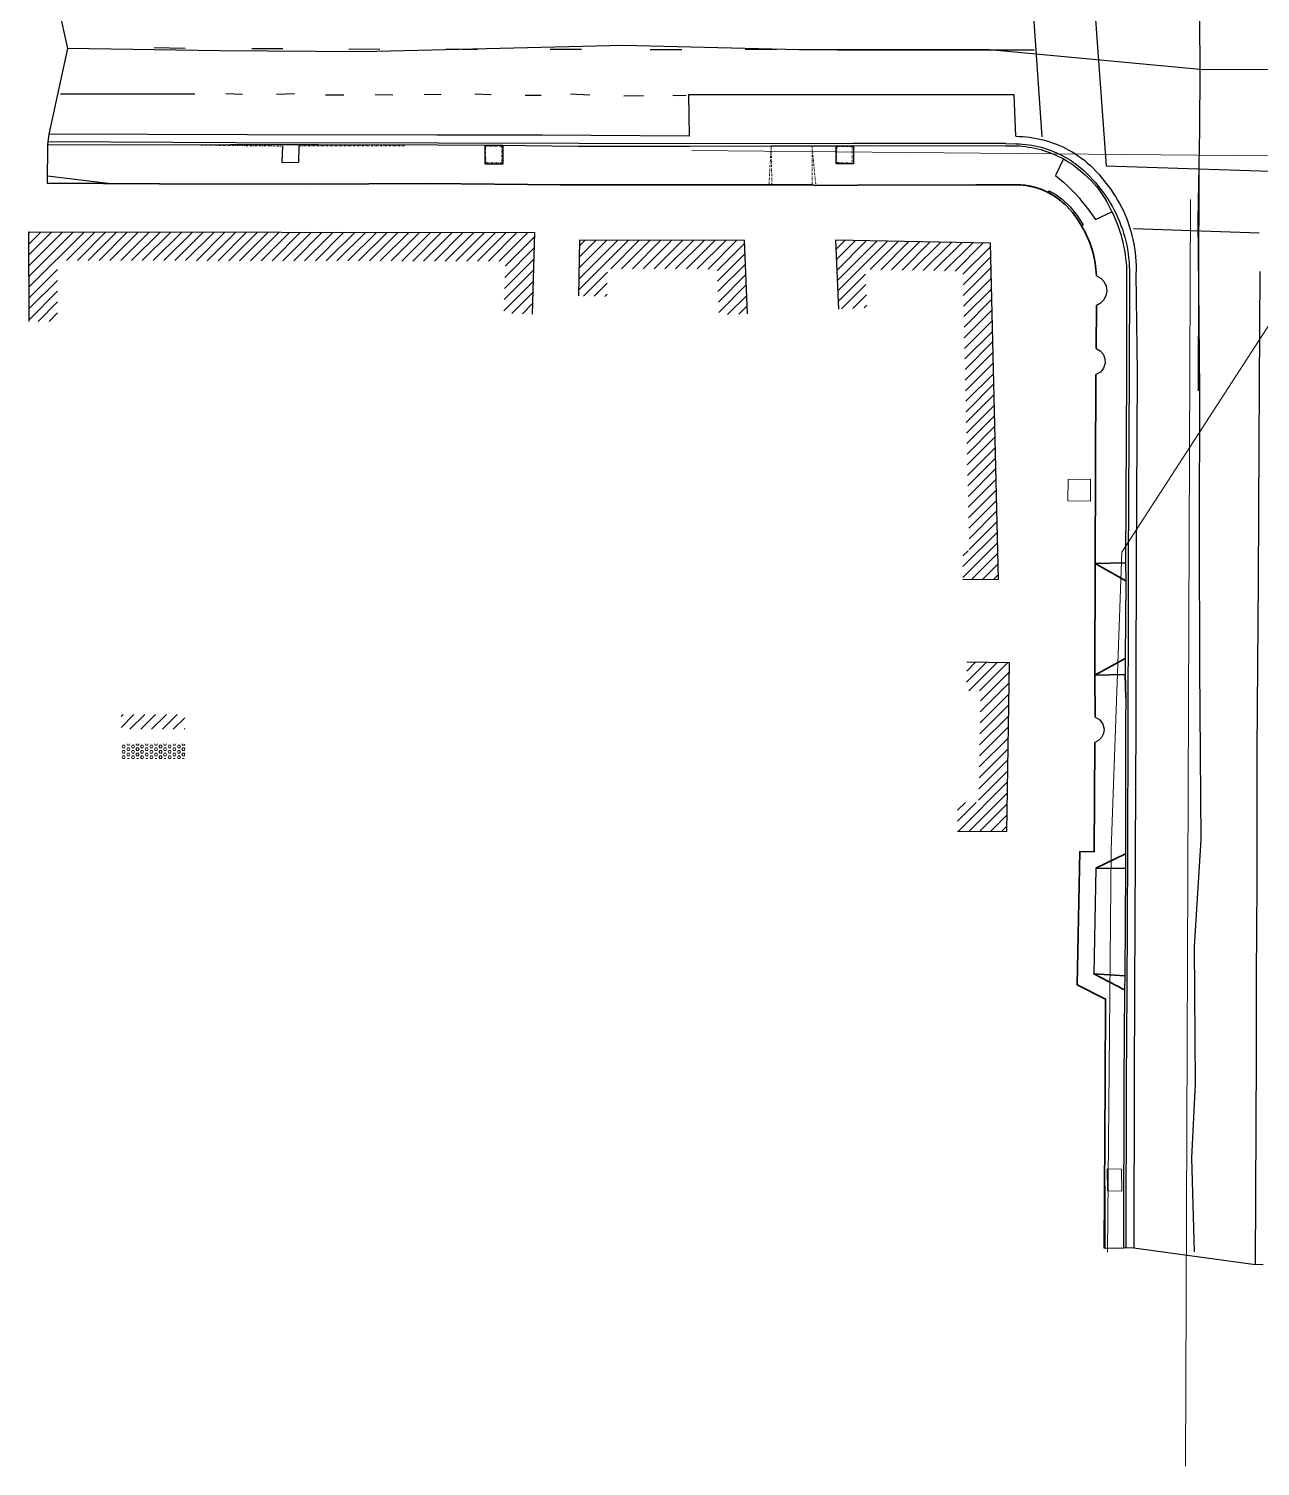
# Model space of a CAD drawing. Header units: feet. Extents: x 6439700 to 6442002, y 1883557 to 1884423.
# Drawn here: x 6439789.4 to 6440090.8, y 1883557 to 1883908.9 of the extents above; entities that cross this region are included whole.
import ezdxf
from ezdxf.lldxf.tags import DXFTag

# ---------------------------------------------------------------- set-up
doc = ezdxf.new("R2010")
doc.units = ezdxf.units.FT
doc.header["$MEASUREMENT"] = 0
doc.linetypes.add('DASHDOT', pattern=[1, 0.5, -0.25, 0, -0.25])
doc.layers.get('0').update_dxf_attribs({"color": 253})
for name, color, linetype, lineweight in [('C-PROF-ANNO-', 253, 'Continuous', 25), ('V-DETL-PATT-BLDG-', 253, 'Continuous', 13), ('V-DETL-PATT-MISC-', 253, 'Continuous', 13), ('VF-BLDG-LINE-', 253, 'Continuous', 25), ('VF-COMM-OVHD-LINE-', 253, 'OVERHEADCOMM', 15), ('VF-COMM-VALT-LINE-', 253, 'Continuous', 13), ('VF-ELEC-OVHD-LINE-', 253, 'OVERHEADELECTRIC', 15), ('VF-ELEC-VALT-LINE-', 253, 'Continuous', 13), ('VF-ROAD-CRWN-LINE-', 253, 'Continuous', 25), ('VF-ROAD-DRIV-LINE-', 253, 'Continuous', 35), ('VF-ROAD-STRP-WHIT-LINE-', 253, 'Continuous', 25), ('VF-SSWR-GEOP-LINE-QLB-', 253, 'SEWER', 15), ('VF-TOPO-BRKL-LINE-', 253, 'DASHDOT', 13), ('VF-TOPO-CONC-EDGE-LINE-', 253, 'Continuous', 25), ('VF-TOPO-CONC-GTFL-LINE-', 253, 'Continuous', 25), ('VF-TOPO-CONC-LIPG-LINE-', 253, 'Continuous', 25), ('VF-TOPO-CONC-TBCB-LINE-', 253, 'Continuous', 25), ('VF-TOPO-CONC-TBWK-LINE-', 253, 'Continuous', 35), ('VF-TOPO-RTWL-LINE-', 253, 'Continuous', 25)]:
    doc.layers.add(name, color=color, linetype=linetype, lineweight=lineweight)
doc.layers.add('VF-TINN-DSRF-BNDY-', color=253, linetype='Continuous', lineweight=25, plot=False)
doc.styles.get("Standard").update_dxf_attribs({"font": 'arial.ttf'})
tags = doc.linetypes.add('OVERHEADCOMM', pattern='A,1,-0.03,["OC",Standard,S=0.08,R=0,X=0,Y=-0.04],-0.16,1', length=2.19).pattern_tags.tags
tags[6] = DXFTag(74, 10)
tags = doc.linetypes.add('OVERHEADELECTRIC', pattern='A,1,-0.03,["OE",Standard,S=0.08,R=0,X=0,Y=-0.04],-0.16,1', length=2.19).pattern_tags.tags
tags[6] = DXFTag(74, 10)
tags = doc.linetypes.add('SEWER', pattern='A,1,-0.03,["SS",Standard,S=0.08,R=0,X=0,Y=-0.04],-0.16,1', length=2.19).pattern_tags.tags
tags[6] = DXFTag(74, 10)
pattern_1 = [(45, (0, 0), (-1.3258252147, 1.3258252147), [])]

# ---------------------------------------------------------------- blocks, each defined once
blk = doc.blocks.new('205-Corteen-2')
at = {"layer": 'VF-ELEC-VALT-LINE-'}
for points in [[(6440095.18, 1884206.84, 659.53), (6440095.04, 1884203.04, 659.5), (6440091.18, 1884203.08, 659.69), (6440091.31, 1884206.97, 659.73), (6440095.18, 1884206.84, 659.53)], [(6440043.75, 1883798.59, 659.76), (6440049.27, 1883798.65, 657.34), (6440049.28, 1883793.28, 657.48), (6440043.74, 1883793.36, 658.08), (6440043.75, 1883798.59, 659.76)]]:
    blk.add_polyline3d(points, close=True, dxfattribs=at)

msp = doc.modelspace()

# ---------------------------------------------------------------- hatches: boundary and pattern name
at = {"layer": 'V-DETL-PATT-BLDG-'}
h = msp.add_hatch(dxfattribs=at)
h.set_pattern_fill('ANSI31', color=256, scale=15)
h.set_pattern_definition(pattern_1)
h.paths.add_polyline_path([(6439913.17, 1883859.01), (6439789.38, 1883859.21), (6439789.44, 1883837.29), (6439796.44, 1883837.29), (6439796.4, 1883852.2), (6439905.98, 1883852.02), (6439905.63, 1883839.27), (6439912.63, 1883839.07)])
h = msp.add_hatch(dxfattribs=at)
h.set_pattern_fill('ANSI31', color=256, scale=15)
h.set_pattern_definition(pattern_1)
h.paths.add_polyline_path([(6439964.6, 1883857.08), (6439924.14, 1883857.18), (6439923.94, 1883843.5), (6439930.94, 1883843.39), (6439931.04, 1883850.16), (6439957.86, 1883850.1), (6439958.29, 1883838.87), (6439965.28, 1883839.14)])
h = msp.add_hatch(dxfattribs=at)
h.set_pattern_fill('ANSI31', color=256, scale=15)
h.set_pattern_definition(pattern_1)
h.paths.add_polyline_path([(6440024.81, 1883856.46), (6439986.81, 1883857.14), (6439987.56, 1883840.3), (6439994.55, 1883840.61), (6439994.13, 1883850.01), (6440017.97, 1883849.58), (6440019.59, 1883781.15), (6440018.05, 1883781.16), (6440018, 1883774.16), (6440026.76, 1883774.09)])
h = msp.add_hatch(dxfattribs=at)
h.set_pattern_fill('ANSI31', color=256, scale=15)
h.set_pattern_definition(pattern_1)
h.paths.add_polyline_path([(6440029.47, 1883753.68), (6440019.02, 1883753.86), (6440018.91, 1883746.86), (6440022.35, 1883746.8), (6440021.87, 1883719.48), (6440016.76, 1883719.53), (6440016.69, 1883712.53), (6440028.75, 1883712.41)])
h = msp.add_hatch(dxfattribs=at)
h.set_pattern_fill('ANSI31', color=256, scale=15)
h.set_pattern_definition([(45, (-38.565, -412.7917), (-1.3258252147, 1.3258252147), [])])
h.paths.add_polyline_path([(6439811.97, 1883741.04), (6439827.58, 1883741.04), (6439827.58, 1883737.44), (6439811.97, 1883737.44)])
at = {"layer": 'V-DETL-PATT-MISC-'}
h = msp.add_hatch(dxfattribs=at)
h.set_pattern_fill('HEX', color=256, scale=3)
h.set_pattern_definition([(0, (-38.565, -412.7917), (0, 0.64951905284), [0.375, -0.75]), (120, (-38.565, -412.7917), (-0.5625, -0.32475952642), [0.375, -0.75]), (60, (-38.19, -412.7917), (-0.5625, 0.32475952642), [0.375, -0.75])])
h.paths.add_polyline_path([(6439811.97, 1883733.84), (6439811.97, 1883730.24), (6439827.58, 1883730.24), (6439827.58, 1883733.84)])

# ---------------------------------------------------------------- linework, layer by layer
at = {"linetype": 'Continuous'}
for p, q in [((6439808.83, 1883871.03, 659.2), (6439793.93, 1883872.82, 659.2)), ((6440052.82, 1883610.4, 656.1), (6440052.78, 1883641.02, 656.1))]:
    msp.add_line(p, q, dxfattribs=at)
at = {"layer": 'VF-BLDG-LINE-'}
for points in [[(6439789.44, 1883837.26, 688.52), (6439789.38, 1883859.21, 685.87), (6439913.17, 1883859.01, 686.22), (6439912.63, 1883839.07, 687.86)], [(6439965.28, 1883839.14, 680.99), (6439964.6, 1883857.08, 678.43), (6439924.14, 1883857.18, 674.68), (6439923.94, 1883843.5, 680.21)], [(6440018, 1883774.16, 683.35), (6440026.76, 1883774.09, 680.92), (6440024.81, 1883856.46, 678.56), (6439986.81, 1883857.14, 680.77), (6439987.56, 1883840.3, 680.35)], [(6440016.69, 1883712.53, 680.84), (6440028.75, 1883712.41, 683.19), (6440029.47, 1883753.68, 684.87), (6440019.02, 1883753.86, 684.5)]]:
    msp.add_polyline3d(points, dxfattribs=at)
at = {"layer": 'VF-COMM-OVHD-LINE-', "ltscale": 0.6}
msp.add_lwpolyline([(6440119.4, 1883877.59), (6439951.71, 1883879.1)], dxfattribs=at)
at = {"layer": 'VF-COMM-VALT-LINE-'}
msp.add_polyline3d([(6440053.39, 1883624.43, 656.31), (6440053.33, 1883629.79, 656.28), (6440056.88, 1883629.78, 656.18), (6440056.94, 1883624.39, 656.25), (6440053.39, 1883624.43, 656.31)], close=True, dxfattribs=at)
at = {"layer": 'VF-ELEC-OVHD-LINE-', "ltscale": 0.6}
msp.add_lwpolyline([(6440119.47, 1883877.36), (6440056.9, 1883780.8), (6440054.32, 1883708.03), (6440053.4, 1883609.39)], dxfattribs=at)
at = {"layer": 'VF-ROAD-CRWN-LINE-'}
for points in [[(6440074.68, 1883609.49, 655.85), (6440074.04, 1883632.56, 655.87), (6440074.98, 1883650.62, 655.93), (6440074.74, 1883684.28, 656.11), (6440076.35, 1883710.46, 656.26), (6440076.03, 1883752.52, 656.73), (6440075.94, 1883785.21, 657.14), (6440076.04, 1883820.4, 657.55), (6440075.6, 1883862.15, 657.93), (6440076.04, 1883884.16, 658.27), (6440076.08, 1883898.94, 658.48), (6440075.96, 1883922.83, 658.7), (6440076.52, 1883947.84, 658.63), (6440076.11, 1883972.45, 658.08), (6440076.12, 1884000.94, 658.03), (6440075.01, 1884028.34, 657.82), (6440075.13, 1884049.3, 658.22), (6440075.44, 1884073.17, 658.62), (6440075.33, 1884105.77, 659.08), (6440074.36, 1884138.91, 659.49), (6440076.17, 1884180.53, 659.92), (6440076.37, 1884213.99, 660.29), (6440076.02, 1884255.12, 660.74), (6440075.52, 1884297.53, 661.29)], [(6440076.08, 1883898.94, 658.48), (6440024.56, 1883903.77, 658.49), (6439977.84, 1883903.74, 658.53), (6439934.95, 1883904.79, 658.67), (6439871.26, 1883903.3, 658.78), (6439836.12, 1883903.53, 658.86), (6439798.88, 1883904.07, 658.95)], [(6440076.08, 1883898.94, 658.48), (6440172.65, 1883899.03, 658.09), (6440227.84, 1883898.83, 657.31), (6440275.14, 1883898.91, 656.19), (6440324.86, 1883898.87, 654.76), (6440364.88, 1883898.86, 653.66)]]:
    msp.add_polyline3d(points, dxfattribs=at)
at = {"layer": 'VF-ROAD-DRIV-LINE-'}
for points in [[(6440057.83, 1883778.21, 657.01), (6440050.37, 1883777.99, 657.19), (6440057.88, 1883773.78, 656.45)], [(6440057.78, 1883754.74, 656.15), (6440050.34, 1883750.71, 656.84), (6440057.78, 1883750.82, 656.68), (6440057.89, 1883745.1, 656.65)], [(6440057.8, 1883706.98, 656.24), (6440050.57, 1883703.4, 656.42), (6440057.83, 1883703.37, 655.75)], [(6440057.64, 1883677.07, 655.63), (6440050.07, 1883677.53, 656.36), (6440057.57, 1883673.65, 655.98)]]:
    msp.add_polyline3d(points, dxfattribs=at)
at = {"layer": 'VF-ROAD-STRP-WHIT-LINE-'}
for p, q in [((6440032.03, 1883959.24), (6440037.31, 1883882.49)), ((6439827.63, 1883904.06), (6439820.11, 1883904.23)), ((6439851.57, 1883904.01), (6439843.94, 1883903.98)), ((6439875.31, 1883903.8), (6439867.76, 1883903.92)), ((6439899.2, 1883903.78), (6439891.57, 1883903.91)), ((6439924.64, 1883903.84), (6439916.96, 1883903.83)), ((6439949.19, 1883903.74), (6439941.51, 1883903.79)), ((6439972.4, 1883903.73), (6439964.73, 1883903.81)), ((6440035.45, 1883903.66), (6439987.32, 1883903.7)), ((6439797.13, 1883892.96), (6439830.03, 1883892.99)), ((6439837.58, 1883893.08), (6439841.66, 1883892.92)), ((6439849.98, 1883892.94), (6439854.42, 1883893.03)), ((6439861.99, 1883892.73), (6439866.5, 1883892.72)), ((6439874.14, 1883892.81), (6439878.47, 1883892.77)), ((6439886.17, 1883892.91), (6439890.33, 1883892.8)), ((6439898.53, 1883892.95), (6439902.58, 1883892.84)), ((6439910.87, 1883892.68), (6439914.77, 1883892.68)), ((6439921.99, 1883893.01), (6439926.73, 1883892.71)), ((6439935.05, 1883892.47), (6439939.88, 1883892.59)), ((6439947.03, 1883892.61), (6439950.27, 1883892.67)), ((6440075.76, 1883873.94), (6440075.6, 1883820.26)), ((6440059.76, 1883860.05), (6440090.54, 1883858.96))]:
    msp.add_line(p, q, dxfattribs=at)
msp.add_lwpolyline([(6440046.95, 1883959.29), (6440053.09, 1883875.38), (6440093.2, 1883874.04), (6440100.69, 1883913.75)], dxfattribs=at)
at = {"layer": 'VF-SSWR-GEOP-LINE-QLB-', "ltscale": 0.6, "elevation": 657.69}
msp.add_lwpolyline([(6440073.7, 1883867.1), (6440072.52, 1883557.02)], dxfattribs=at)
at = {"layer": 'VF-TINN-DSRF-BNDY-'}
msp.add_polyline3d([(6439796.66, 1883914.04, 658.82), (6439798.88, 1883904.07, 658.95), (6439794.26, 1883883.11, 658.41), (6439794.08, 1883881.24, 658.35), (6439793.96, 1883880.51, 659.01), (6439793.92, 1883871.14, 659.24), (6439821.34, 1883870.94, 659.17), (6439858.06, 1883870.9, 659.12), (6439887.13, 1883871.01, 659.01), (6439919.5, 1883870.69, 658.97), (6439951.58, 1883870.69, 658.87), (6439970.56, 1883870.75, 658.85), (6439971.27, 1883870.68, 658.99), (6439981.16, 1883870.67, 658.99), (6439982.02, 1883870.58, 658.75), (6439992.26, 1883870.65, 658.72), (6440021.15, 1883870.74, 658.69), (6440031.2, 1883870.74, 658.53), (6440031.69, 1883870.71, 658.53), (6440032.19, 1883870.67, 658.52), (6440032.68, 1883870.64, 658.51), (6440033.18, 1883870.6, 658.5), (6440033.18, 1883870.6, 658.5), (6440033.67, 1883870.51, 658.49), (6440034.16, 1883870.42, 658.48), (6440034.66, 1883870.33, 658.47), (6440035.15, 1883870.24, 658.46), (6440035.15, 1883870.24, 658.46), (6440035.63, 1883870.09, 658.45), (6440036.11, 1883869.94, 658.44), (6440036.59, 1883869.79, 658.43), (6440037.06, 1883869.65, 658.42), (6440037.06, 1883869.65, 658.42), (6440037.06, 1883869.65, 658.42), (6440037.52, 1883869.45, 658.41), (6440037.98, 1883869.25, 658.41), (6440038.43, 1883869.05, 658.4), (6440038.88, 1883868.85, 658.39), (6440038.88, 1883868.85, 658.39), (6440039.28, 1883868.61, 658.38), (6440039.68, 1883868.38, 658.37), (6440040.48, 1883867.91, 658.35), (6440040.48, 1883867.91, 658.35), (6440041.23, 1883867.36, 658.33), (6440041.98, 1883866.82, 658.31), (6440041.98, 1883866.82, 658.31), (6440042.35, 1883866.48, 658.31), (6440042.73, 1883866.14, 658.3), (6440043.1, 1883865.81, 658.3), (6440043.47, 1883865.48, 658.29), (6440043.47, 1883865.47, 658.29), (6440044.14, 1883864.72, 658.28), (6440044.81, 1883863.97, 658.27), (6440044.81, 1883863.96, 658.27), (6440045.41, 1883863.15, 658.26), (6440046.01, 1883862.35, 658.25), (6440046.01, 1883862.34, 658.25), (6440046.56, 1883861.49, 658.24), (6440047.09, 1883860.65, 658.23), (6440047.1, 1883860.64, 658.23), (6440047.46, 1883859.93, 658.21), (6440047.82, 1883859.22, 658.2), (6440048.19, 1883858.51, 658.19), (6440048.55, 1883857.8, 658.18), (6440048.55, 1883857.79, 658.18), (6440048.83, 1883857.04, 658.16), (6440049.1, 1883856.28, 658.15), (6440049.38, 1883855.52, 658.14), (6440049.65, 1883854.78, 658.12), (6440049.65, 1883854.76, 658.12), (6440049.83, 1883853.98, 658.11), (6440050.02, 1883853.19, 658.1), (6440050.2, 1883852.41, 658.09), (6440050.38, 1883851.64, 658.07), (6440050.38, 1883851.62, 658.07), (6440050.46, 1883850.83, 658.06), (6440050.55, 1883850.03, 658.05), (6440050.63, 1883849.24, 658.03), (6440050.71, 1883848.46, 658.02), (6440051.75, 1883847.87, 657.99), (6440052.56, 1883846.99, 657.96), (6440053.07, 1883845.91, 657.93), (6440053.22, 1883844.72, 657.89), (6440053.02, 1883843.58, 657.92), (6440052.5, 1883842.55, 657.95), (6440051.7, 1883841.72, 657.97), (6440050.69, 1883841.15, 658), (6440050.66, 1883830.67, 657.83), (6440051.64, 1883830.11, 657.79), (6440052.38, 1883829.25, 657.76), (6440052.8, 1883828.2, 657.73), (6440052.85, 1883827.07, 657.7), (6440052.47, 1883825.86, 657.71), (6440051.67, 1883824.88, 657.73), (6440050.57, 1883824.26, 657.74), (6440050.37, 1883777.99, 657.19), (6440050.34, 1883750.71, 656.84), (6440050.35, 1883745.02, 656.76), (6440050.41, 1883740.4, 656.69), (6440051.52, 1883739.73, 656.68), (6440052.28, 1883738.69, 656.67), (6440052.58, 1883737.42, 656.66), (6440052.44, 1883736.37, 656.62), (6440051.98, 1883735.42, 656.57), (6440051.23, 1883734.67, 656.53), (6440050.28, 1883734.19, 656.49), (6440050.14, 1883707.42, 656.49), (6440046.63, 1883707.5, 656.5), (6440045.99, 1883674.91, 656.49), (6440052.96, 1883671.4, 656.17), (6440052.82, 1883651.1, 656.1), (6440052.63, 1883610.4, 656.1), (6440057.3, 1883610.46, 656), (6440057.92, 1883610.54, 655.28), (6440059.88, 1883610.48, 655.37), (6440089.62, 1883606.43, 655.39), (6440091.53, 1883606.46, 655.3)], dxfattribs=at)
at = {"layer": 'VF-TOPO-BRKL-LINE-'}
for p, q in [((6439831.49, 1883880.42, 658.88), (6439851.48, 1883880.19, 659.39)), ((6439855.55, 1883880.29, 659.28), (6439881.37, 1883880.24, 658.8)), ((6439970.56, 1883870.75, 658.85), (6439971.09, 1883880.18, 658.55)), ((6439971.27, 1883870.68, 658.99), (6439971.09, 1883880.18, 658.55)), ((6439981.11, 1883880.19, 658.54), (6439981.16, 1883870.67, 658.99)), ((6439981.11, 1883880.19, 658.54), (6439982.02, 1883870.58, 658.75))]:
    msp.add_line(p, q, dxfattribs=at)
for points in [[(6439905.15, 1883880.2, 658.52), (6439905.21, 1883876.11, 658.56), (6439901.23, 1883876.06, 658.49), (6439901.18, 1883880.15, 658.46), (6439905.15, 1883880.2, 658.52)], [(6439990.96, 1883880.13, 658.52), (6439990.93, 1883876.03, 658.36), (6439987.04, 1883876.2, 658.4), (6439987.17, 1883880.06, 658.4), (6439990.96, 1883880.13, 658.52)]]:
    msp.add_polyline3d(points, close=True, dxfattribs=at)
at = {"layer": 'VF-TOPO-CONC-EDGE-LINE-'}
for p, q in [((6439990.86, 1883892.78, 658.19), (6439950.83, 1883892.72, 658.21)), ((6439950.83, 1883892.72, 658.21), (6439951, 1883882.66, 658.02)), ((6440030.6, 1883892.76, 658.04), (6439990.86, 1883892.78, 658.19)), ((6440030.98, 1883882.59, 657.72), (6440030.6, 1883892.76, 658.01)), ((6439851.48, 1883880.19, 659.39), (6439851.3, 1883876.15, 659.32)), ((6439855.5, 1883876.22, 659.18), (6439855.55, 1883880.29, 659.28)), ((6439900.99, 1883880.33, 658.72), (6439900.99, 1883875.84, 658.72)), ((6439905.49, 1883875.84, 659.07), (6439905.49, 1883880.3, 659)), ((6439987, 1883875.88, 658.6), (6439987.04, 1883880.19, 658.52)), ((6439991.21, 1883880.17, 658.52), (6439991.21, 1883875.89, 658.6)), ((6440042.62, 1883877.04, 658.18), (6440040.66, 1883872.99, 658.25)), ((6439851.3, 1883876.15, 659.32), (6439855.5, 1883876.22, 659.18)), ((6439900.99, 1883875.84, 658.72), (6439905.49, 1883875.84, 659.07)), ((6439991.21, 1883875.89, 658.6), (6439987, 1883875.88, 658.6)), ((6440040.66, 1883872.99, 658.25), (6440041.64, 1883872.2, 658.17)), ((6440041.64, 1883872.2, 658.17), (6440042.61, 1883871.39, 658.08)), ((6440042.61, 1883871.39, 658.08), (6440043.54, 1883870.54, 658)), ((6440043.54, 1883870.54, 658), (6440044.44, 1883869.67, 657.92)), ((6440038.88, 1883868.85, 658.39), (6440039.17, 1883869.27, 658.33)), ((6440039.17, 1883869.27, 658.33), (6440040.79, 1883868.32, 658.2)), ((6440040.79, 1883868.32, 658.2), (6440042.3, 1883867.21, 658.08)), ((6440042.3, 1883867.21, 658.08), (6440044.3, 1883865.36, 658.12)), ((6440044.44, 1883869.67, 657.92), (6440045.13, 1883868.96, 657.93)), ((6440045.13, 1883868.96, 657.93), (6440045.8, 1883868.23, 657.94)), ((6440045.8, 1883868.23, 657.94), (6440046.45, 1883867.49, 657.95)), ((6440046.45, 1883867.49, 657.95), (6440047.09, 1883866.74, 657.96)), ((6440047.09, 1883866.74, 657.96), (6440047.99, 1883865.64, 657.99)), ((6440044.3, 1883865.36, 658.12), (6440046.02, 1883863.24, 658.15)), ((6440046.02, 1883863.24, 658.15), (6440047.43, 1883860.9, 658.19)), ((6440047.99, 1883865.64, 657.99), (6440048.86, 1883864.53, 658.02)), ((6440048.86, 1883864.53, 658.02), (6440049.7, 1883863.4, 658.05)), ((6440049.7, 1883863.4, 658.05), (6440050.52, 1883862.25, 658.08)), ((6440050.52, 1883862.25, 658.08), (6440054.51, 1883864.14, 657.97)), ((6440047.43, 1883860.9, 658.19), (6440047.09, 1883860.65, 658.23)), ((6440050.57, 1883703.4, 656.42), (6440050.07, 1883677.53, 656.36))]:
    msp.add_line(p, q, dxfattribs=at)
at = {"layer": 'VF-TOPO-CONC-GTFL-LINE-'}
for p, q in [((6439840.06, 1883880.96, 658.19), (6439794.08, 1883881.24, 658.35)), ((6439889.65, 1883880.87, 658.04), (6439840.06, 1883880.96, 658.19)), ((6439924.04, 1883880.85, 658), (6439889.65, 1883880.87, 658.04)), ((6439951.22, 1883880.76, 657.94), (6439924.04, 1883880.85, 658)), ((6439991.18, 1883880.8, 657.85), (6439951.22, 1883880.76, 657.94)), ((6440028.41, 1883880.82, 657.69), (6439991.18, 1883880.8, 657.85)), ((6440028.41, 1883880.82, 657.69), (6440031.08, 1883880.75, 657.59)), ((6440031.08, 1883880.75, 657.59), (6440031.85, 1883880.72, 657.59)), ((6440031.85, 1883880.72, 657.59), (6440032.61, 1883880.67, 657.58)), ((6440032.61, 1883880.67, 657.58), (6440033.37, 1883880.6, 657.57)), ((6440033.37, 1883880.6, 657.57), (6440034.14, 1883880.5, 657.57)), ((6440034.14, 1883880.5, 657.57), (6440034.9, 1883880.39, 657.56)), ((6440034.9, 1883880.39, 657.56), (6440035.66, 1883880.24, 657.56)), ((6440035.66, 1883880.24, 657.56), (6440036.41, 1883880.08, 657.55)), ((6440036.41, 1883880.08, 657.55), (6440037.16, 1883879.89, 657.55)), ((6440037.16, 1883879.89, 657.55), (6440037.91, 1883879.68, 657.54)), ((6440037.91, 1883879.68, 657.54), (6440038.65, 1883879.44, 657.54)), ((6440038.65, 1883879.44, 657.54), (6440039.37, 1883879.19, 657.53)), ((6440039.37, 1883879.19, 657.53), (6440040.09, 1883878.91, 657.52)), ((6440040.09, 1883878.91, 657.52), (6440040.8, 1883878.62, 657.52)), ((6440040.8, 1883878.62, 657.52), (6440041.5, 1883878.3, 657.51)), ((6440041.5, 1883878.3, 657.51), (6440042.19, 1883877.96, 657.51)), ((6440042.19, 1883877.96, 657.51), (6440042.86, 1883877.6, 657.5)), ((6440042.86, 1883877.6, 657.5), (6440043.6, 1883877.17, 657.49)), ((6440043.6, 1883877.17, 657.49), (6440044.32, 1883876.72, 657.48)), ((6440044.32, 1883876.72, 657.48), (6440045.02, 1883876.24, 657.47)), ((6440045.02, 1883876.24, 657.47), (6440045.71, 1883875.74, 657.46)), ((6440045.71, 1883875.74, 657.46), (6440046.38, 1883875.22, 657.45)), ((6440046.38, 1883875.22, 657.45), (6440047.04, 1883874.68, 657.44)), ((6440047.04, 1883874.68, 657.44), (6440047.68, 1883874.12, 657.42)), ((6440047.68, 1883874.12, 657.42), (6440048.3, 1883873.54, 657.41)), ((6440048.3, 1883873.54, 657.41), (6440049.01, 1883872.84, 657.41)), ((6440049.01, 1883872.84, 657.41), (6440049.7, 1883872.11, 657.4)), ((6440049.7, 1883872.11, 657.4), (6440050.36, 1883871.36, 657.4)), ((6440050.36, 1883871.36, 657.4), (6440051, 1883870.59, 657.4)), ((6440051, 1883870.59, 657.4), (6440051.58, 1883869.88, 657.38)), ((6440051.58, 1883869.88, 657.38), (6440052.14, 1883869.15, 657.36)), ((6440052.14, 1883869.15, 657.36), (6440052.68, 1883868.41, 657.34)), ((6440052.68, 1883868.41, 657.34), (6440053.2, 1883867.65, 657.32)), ((6440053.2, 1883867.65, 657.32), (6440053.71, 1883866.88, 657.3)), ((6440053.71, 1883866.88, 657.3), (6440054.19, 1883866.1, 657.29)), ((6440054.19, 1883866.1, 657.29), (6440054.65, 1883865.3, 657.27)), ((6440054.65, 1883865.3, 657.27), (6440055.08, 1883864.49, 657.25)), ((6440055.08, 1883864.49, 657.25), (6440055.53, 1883863.59, 657.24)), ((6440055.53, 1883863.59, 657.24), (6440055.95, 1883862.67, 657.23)), ((6440055.95, 1883862.67, 657.23), (6440056.35, 1883861.74, 657.22)), ((6440056.35, 1883861.74, 657.22), (6440056.71, 1883860.79, 657.21)), ((6440056.71, 1883860.79, 657.21), (6440057.05, 1883859.84, 657.2)), ((6440057.05, 1883859.84, 657.2), (6440057.36, 1883858.87, 657.2)), ((6440057.36, 1883858.87, 657.2), (6440057.64, 1883857.88, 657.19)), ((6440057.64, 1883857.88, 657.19), (6440057.89, 1883856.9, 657.18)), ((6440057.89, 1883856.9, 657.18), (6440058.11, 1883855.9, 657.17)), ((6440058.11, 1883855.9, 657.17), (6440058.3, 1883854.9, 657.16)), ((6440058.3, 1883854.9, 657.16), (6440058.46, 1883853.89, 657.15)), ((6440058.46, 1883853.89, 657.15), (6440058.59, 1883852.88, 657.14)), ((6440058.59, 1883852.88, 657.14), (6440058.69, 1883851.87, 657.13)), ((6440058.69, 1883851.87, 657.13), (6440058.76, 1883850.86, 657.12)), ((6440058.8, 1883848.85, 657.11), (6440058.69, 1883824.59, 656.91)), ((6440058.76, 1883850.86, 657.12), (6440058.79, 1883849.85, 657.11)), ((6440058.79, 1883849.85, 657.11), (6440058.8, 1883848.85, 657.11)), ((6440058.69, 1883824.59, 656.91), (6440058.47, 1883778.23, 656.35)), ((6440058.47, 1883778.23, 656.35), (6440058.45, 1883773.85, 656.3)), ((6440058.45, 1883773.85, 656.3), (6440058.46, 1883754.76, 656.06)), ((6440058.46, 1883754.76, 656.06), (6440058.36, 1883750.84, 656.01)), ((6440058.36, 1883750.84, 656.01), (6440058.42, 1883739.13, 655.91)), ((6440058.42, 1883739.13, 655.91), (6440058.31, 1883707.24, 655.6)), ((6440058.31, 1883707.24, 655.6), (6440058.15, 1883673.59, 655.39)), ((6440058.15, 1883673.59, 655.39), (6440057.98, 1883651.18, 655.46)), ((6440057.98, 1883651.18, 655.46), (6440057.92, 1883610.54, 655.28))]:
    msp.add_line(p, q, dxfattribs=at)
at = {"layer": 'VF-TOPO-CONC-LIPG-LINE-'}
for p, q in [((6439842.92, 1883882.94, 658.28), (6439794.26, 1883883.11, 658.41)), ((6439889.26, 1883882.84, 658.16), (6439842.92, 1883882.94, 658.28)), ((6439915.06, 1883882.84, 658.13), (6439889.26, 1883882.84, 658.16)), ((6439951, 1883882.66, 658.02), (6439915.06, 1883882.84, 658.13)), ((6440030.98, 1883882.59, 657.72), (6440031.82, 1883882.57, 657.71)), ((6440031.82, 1883882.57, 657.71), (6440032.66, 1883882.52, 657.71)), ((6440032.66, 1883882.52, 657.71), (6440033.5, 1883882.45, 657.7)), ((6440033.5, 1883882.45, 657.7), (6440034.34, 1883882.35, 657.7)), ((6440034.34, 1883882.35, 657.7), (6440035.18, 1883882.23, 657.69)), ((6440035.18, 1883882.23, 657.69), (6440036.01, 1883882.08, 657.69)), ((6440036.01, 1883882.08, 657.69), (6440036.84, 1883881.9, 657.68)), ((6440036.84, 1883881.9, 657.68), (6440037.67, 1883881.7, 657.68)), ((6440037.67, 1883881.7, 657.68), (6440038.49, 1883881.47, 657.67)), ((6440038.49, 1883881.47, 657.67), (6440039.3, 1883881.22, 657.67)), ((6440039.3, 1883881.22, 657.67), (6440040.1, 1883880.95, 657.66)), ((6440040.1, 1883880.95, 657.66), (6440040.9, 1883880.65, 657.65)), ((6440040.9, 1883880.65, 657.65), (6440041.68, 1883880.33, 657.65)), ((6440041.68, 1883880.33, 657.65), (6440042.45, 1883879.98, 657.64)), ((6440042.45, 1883879.98, 657.64), (6440043.2, 1883879.61, 657.64)), ((6440043.2, 1883879.61, 657.64), (6440043.94, 1883879.22, 657.63)), ((6440043.94, 1883879.22, 657.63), (6440044.75, 1883878.76, 657.62)), ((6440044.75, 1883878.76, 657.62), (6440045.55, 1883878.27, 657.61)), ((6440045.55, 1883878.27, 657.61), (6440046.33, 1883877.75, 657.6)), ((6440046.33, 1883877.75, 657.6), (6440047.09, 1883877.21, 657.59)), ((6440047.09, 1883877.21, 657.59), (6440047.83, 1883876.64, 657.58)), ((6440047.83, 1883876.64, 657.58), (6440048.55, 1883876.05, 657.56)), ((6440048.55, 1883876.05, 657.56), (6440049.25, 1883875.43, 657.55)), ((6440049.25, 1883875.43, 657.55), (6440049.92, 1883874.79, 657.54)), ((6440049.92, 1883874.79, 657.54), (6440050.6, 1883874.07, 657.54)), ((6440050.6, 1883874.07, 657.54), (6440051.26, 1883873.33, 657.53)), ((6440051.26, 1883873.33, 657.53), (6440051.89, 1883872.57, 657.53)), ((6440051.89, 1883872.57, 657.53), (6440052.51, 1883871.79, 657.53)), ((6440052.51, 1883871.79, 657.53), (6440053.11, 1883871.02, 657.51)), ((6440053.11, 1883871.02, 657.51), (6440053.71, 1883870.24, 657.5)), ((6440053.71, 1883870.24, 657.5), (6440054.28, 1883869.45, 657.49)), ((6440054.28, 1883869.45, 657.49), (6440054.84, 1883868.64, 657.48)), ((6440054.84, 1883868.64, 657.48), (6440055.38, 1883867.82, 657.47)), ((6440055.38, 1883867.82, 657.47), (6440055.89, 1883866.98, 657.45)), ((6440055.89, 1883866.98, 657.45), (6440056.38, 1883866.14, 657.44)), ((6440056.38, 1883866.14, 657.44), (6440056.84, 1883865.27, 657.43)), ((6440056.84, 1883865.27, 657.43), (6440057.3, 1883864.33, 657.42)), ((6440057.3, 1883864.33, 657.42), (6440057.72, 1883863.36, 657.4)), ((6440057.72, 1883863.36, 657.4), (6440058.12, 1883862.38, 657.39)), ((6440058.12, 1883862.38, 657.39), (6440058.49, 1883861.39, 657.37)), ((6440058.49, 1883861.39, 657.37), (6440058.83, 1883860.38, 657.36)), ((6440058.83, 1883860.38, 657.36), (6440059.13, 1883859.37, 657.35)), ((6440059.13, 1883859.37, 657.35), (6440059.4, 1883858.34, 657.33)), ((6440059.4, 1883858.34, 657.33), (6440059.65, 1883857.3, 657.32)), ((6440059.65, 1883857.3, 657.32), (6440059.86, 1883856.26, 657.31)), ((6440059.86, 1883856.26, 657.31), (6440060.03, 1883855.21, 657.29)), ((6440060.03, 1883855.21, 657.29), (6440060.18, 1883854.16, 657.28)), ((6440060.18, 1883854.16, 657.28), (6440060.29, 1883853.1, 657.26)), ((6440060.29, 1883853.1, 657.26), (6440060.37, 1883852.04, 657.25)), ((6440060.37, 1883852.04, 657.25), (6440060.41, 1883850.99, 657.24)), ((6440060.42, 1883849.94, 657.22), (6440060.39, 1883848.89, 657.21)), ((6440060.39, 1883848.89, 657.21), (6440060.64, 1883824.75, 657.04)), ((6440060.41, 1883850.99, 657.24), (6440060.42, 1883849.94, 657.22)), ((6440090.53, 1883807.51, 657.03), (6440090.8, 1883849.49, 657.47)), ((6440060.64, 1883824.75, 657.04), (6440060.45, 1883778.39, 656.41)), ((6440090.4, 1883773.95, 656.57), (6440090.53, 1883807.51, 657.03)), ((6440060.45, 1883778.39, 656.41), (6440060.42, 1883773.67, 656.39)), ((6440060.42, 1883773.67, 656.39), (6440060.32, 1883754.87, 656.15)), ((6440090.08, 1883732.27, 656.04), (6440090.4, 1883773.95, 656.57)), ((6440060.32, 1883754.87, 656.15), (6440060.32, 1883750.81, 656.14)), ((6440060.32, 1883750.81, 656.14), (6440060.38, 1883739.26, 656)), ((6440060.38, 1883739.26, 656), (6440060.16, 1883707.18, 655.65)), ((6440090.06, 1883705.29, 655.79), (6440090.08, 1883732.27, 656.04)), ((6440060.16, 1883707.18, 655.65), (6440060.06, 1883673.5, 655.49)), ((6440089.98, 1883682.62, 655.53), (6440090.06, 1883705.29, 655.79)), ((6440089.88, 1883682.6, 655.58), (6440089.98, 1883682.62, 655.53)), ((6440089.9, 1883657.52, 655.52), (6440089.88, 1883682.6, 655.58)), ((6440060.06, 1883673.5, 655.49), (6440059.94, 1883651.27, 655.52)), ((6440089.62, 1883606.43, 655.39), (6440089.9, 1883657.52, 655.52)), ((6440059.94, 1883651.27, 655.52), (6440059.88, 1883610.48, 655.37))]:
    msp.add_line(p, q, dxfattribs=at)
at = {"layer": 'VF-TOPO-CONC-TBCB-LINE-'}
for p, q in [((6439831.49, 1883880.42, 658.88), (6439793.96, 1883880.51, 659.01)), ((6439838.68, 1883880.48, 658.83), (6439831.49, 1883880.42, 658.88)), ((6439860.25, 1883880.5, 658.95), (6439838.68, 1883880.48, 658.83)), ((6439889.44, 1883880.4, 658.72), (6439860.25, 1883880.5, 658.95)), ((6439900.99, 1883880.33, 658.72), (6439889.44, 1883880.4, 658.72)), ((6439905.41, 1883880.3, 659), (6439900.99, 1883880.33, 658.72)), ((6439911, 1883880.27, 658.73), (6439905.41, 1883880.3, 659)), ((6439923.88, 1883880.12, 658.67), (6439911, 1883880.27, 658.73)), ((6439950.99, 1883880.1, 658.57), (6439923.88, 1883880.12, 658.67)), ((6439971.09, 1883880.18, 658.55), (6439950.99, 1883880.1, 658.57)), ((6439981.11, 1883880.19, 658.54), (6439971.09, 1883880.18, 658.55)), ((6439987.04, 1883880.19, 658.52), (6439981.11, 1883880.19, 658.54)), ((6439991.21, 1883880.17, 658.52), (6439987.04, 1883880.19, 658.52)), ((6440028.5, 1883880.24, 658.39), (6439991.21, 1883880.17, 658.52)), ((6440028.5, 1883880.24, 658.39), (6440031.13, 1883880.28, 658.22)), ((6440031.13, 1883880.28, 658.22), (6440031.88, 1883880.23, 658.22)), ((6440031.88, 1883880.23, 658.22), (6440032.63, 1883880.17, 658.22)), ((6440032.63, 1883880.17, 658.22), (6440033.37, 1883880.08, 658.21)), ((6440033.37, 1883880.08, 658.21), (6440034.11, 1883879.97, 658.21)), ((6440034.11, 1883879.97, 658.21), (6440034.86, 1883879.84, 658.21)), ((6440034.86, 1883879.84, 658.21), (6440035.6, 1883879.68, 658.21)), ((6440035.6, 1883879.68, 658.21), (6440036.33, 1883879.51, 658.2)), ((6440036.33, 1883879.51, 658.2), (6440037.06, 1883879.32, 658.2)), ((6440037.06, 1883879.32, 658.2), (6440037.78, 1883879.1, 658.2)), ((6440037.78, 1883879.1, 658.2), (6440038.5, 1883878.87, 658.19)), ((6440038.5, 1883878.87, 658.19), (6440039.21, 1883878.61, 658.19)), ((6440039.21, 1883878.61, 658.19), (6440039.91, 1883878.34, 658.19)), ((6440039.91, 1883878.34, 658.19), (6440040.6, 1883878.04, 658.19)), ((6440040.6, 1883878.04, 658.19), (6440041.29, 1883877.73, 658.18)), ((6440041.29, 1883877.73, 658.18), (6440041.96, 1883877.4, 658.18)), ((6440041.96, 1883877.4, 658.18), (6440042.62, 1883877.04, 658.18)), ((6440042.62, 1883877.04, 658.18), (6440043.34, 1883876.63, 658.09)), ((6440043.34, 1883876.63, 658.09), (6440044.04, 1883876.19, 658.01)), ((6440044.04, 1883876.19, 658.01), (6440044.73, 1883875.73, 657.92)), ((6440044.73, 1883875.73, 657.92), (6440045.41, 1883875.24, 657.84)), ((6440045.41, 1883875.24, 657.84), (6440046.07, 1883874.73, 657.75)), ((6440046.07, 1883874.73, 657.75), (6440046.72, 1883874.21, 657.66)), ((6440046.72, 1883874.21, 657.66), (6440047.36, 1883873.67, 657.58)), ((6440047.36, 1883873.67, 657.58), (6440047.98, 1883873.12, 657.49)), ((6440047.98, 1883873.12, 657.49), (6440048.69, 1883872.44, 657.48)), ((6440048.69, 1883872.44, 657.48), (6440049.39, 1883871.75, 657.48)), ((6440049.39, 1883871.75, 657.48), (6440050.06, 1883871.03, 657.47)), ((6440050.06, 1883871.03, 657.47), (6440050.7, 1883870.29, 657.46)), ((6440050.7, 1883870.29, 657.46), (6440051.26, 1883869.58, 657.52)), ((6440051.26, 1883869.58, 657.52), (6440051.79, 1883868.85, 657.58)), ((6440051.79, 1883868.85, 657.58), (6440052.3, 1883868.1, 657.65)), ((6440052.3, 1883868.1, 657.65), (6440052.78, 1883867.33, 657.71)), ((6440052.78, 1883867.33, 657.71), (6440053.24, 1883866.55, 657.78)), ((6440053.24, 1883866.55, 657.78), (6440053.68, 1883865.75, 657.84)), ((6440053.68, 1883865.75, 657.84), (6440054.1, 1883864.95, 657.9)), ((6440054.1, 1883864.95, 657.9), (6440054.51, 1883864.14, 657.97)), ((6440054.51, 1883864.14, 657.97), (6440054.93, 1883863.24, 657.96)), ((6440054.93, 1883863.24, 657.96), (6440055.32, 1883862.33, 657.95)), ((6440055.32, 1883862.33, 657.95), (6440055.69, 1883861.41, 657.94)), ((6440055.69, 1883861.41, 657.94), (6440056.04, 1883860.48, 657.93)), ((6440056.04, 1883860.48, 657.93), (6440056.36, 1883859.53, 657.92)), ((6440056.36, 1883859.53, 657.92), (6440056.65, 1883858.57, 657.91)), ((6440056.65, 1883858.57, 657.91), (6440056.92, 1883857.61, 657.9)), ((6440056.92, 1883857.61, 657.9), (6440057.16, 1883856.64, 657.89)), ((6440057.16, 1883856.64, 657.89), (6440057.37, 1883855.66, 657.88)), ((6440057.37, 1883855.66, 657.88), (6440057.56, 1883854.68, 657.87)), ((6440057.56, 1883854.68, 657.87), (6440057.72, 1883853.69, 657.87)), ((6440057.72, 1883853.69, 657.87), (6440057.85, 1883852.7, 657.86)), ((6440057.85, 1883852.7, 657.86), (6440057.95, 1883851.71, 657.85)), ((6440057.95, 1883851.71, 657.85), (6440058.03, 1883850.72, 657.84)), ((6440058.03, 1883850.72, 657.84), (6440058.07, 1883849.73, 657.83)), ((6440058.07, 1883849.73, 657.83), (6440058.09, 1883848.74, 657.82)), ((6440058.09, 1883848.74, 657.82), (6440058.03, 1883824.46, 657.56)), ((6440058.03, 1883824.46, 657.56), (6440057.83, 1883778.21, 657.01)), ((6440057.83, 1883778.21, 657.01), (6440057.88, 1883773.78, 656.45)), ((6440057.88, 1883773.78, 656.45), (6440057.78, 1883754.74, 656.15)), ((6440057.78, 1883754.74, 656.15), (6440057.78, 1883750.82, 656.68)), ((6440057.89, 1883745.1, 656.65), (6440057.81, 1883739.2, 656.59)), ((6440057.81, 1883739.2, 656.59), (6440057.8, 1883706.98, 656.24)), ((6440057.8, 1883706.98, 656.24), (6440057.83, 1883703.37, 655.75)), ((6440057.83, 1883703.37, 655.75), (6440057.64, 1883677.07, 655.63)), ((6440057.64, 1883677.07, 655.63), (6440057.57, 1883673.65, 655.98)), ((6440057.57, 1883673.65, 655.98), (6440057.44, 1883651.2, 656.01)), ((6440057.44, 1883651.2, 656.01), (6440057.3, 1883610.46, 656))]:
    msp.add_line(p, q, dxfattribs=at)
at = {"layer": 'VF-TOPO-CONC-TBWK-LINE-'}
for p, q in [((6439821.34, 1883870.94, 659.17), (6439793.92, 1883871.14, 659.24)), ((6439858.06, 1883870.9, 659.12), (6439821.34, 1883870.94, 659.17)), ((6439887.13, 1883871.01, 659.01), (6439858.06, 1883870.9, 659.12)), ((6439919.5, 1883870.69, 658.97), (6439887.13, 1883871.01, 659.01)), ((6439951.58, 1883870.69, 658.87), (6439919.5, 1883870.69, 658.97)), ((6439970.56, 1883870.75, 658.85), (6439951.58, 1883870.69, 658.87)), ((6439971.27, 1883870.68, 658.99), (6439970.56, 1883870.75, 658.85)), ((6439981.16, 1883870.67, 658.99), (6439971.27, 1883870.68, 658.99)), ((6439982.02, 1883870.58, 658.75), (6439981.16, 1883870.67, 658.99)), ((6439992.26, 1883870.65, 658.72), (6439982.02, 1883870.58, 658.75)), ((6440021.15, 1883870.74, 658.69), (6439992.26, 1883870.65, 658.72)), ((6440031.2, 1883870.74, 658.53), (6440021.15, 1883870.74, 658.69)), ((6440031.2, 1883870.74, 658.53), (6440031.69, 1883870.73, 658.53)), ((6440031.69, 1883870.73, 658.53), (6440032.19, 1883870.7, 658.52)), ((6440032.19, 1883870.7, 658.52), (6440032.68, 1883870.66, 658.51)), ((6440032.68, 1883870.66, 658.51), (6440033.18, 1883870.6, 658.5)), ((6440033.18, 1883870.6, 658.5), (6440033.68, 1883870.53, 658.49)), ((6440033.68, 1883870.53, 658.49), (6440034.17, 1883870.45, 658.48)), ((6440034.17, 1883870.45, 658.48), (6440034.66, 1883870.35, 658.47)), ((6440034.66, 1883870.35, 658.47), (6440035.15, 1883870.24, 658.46)), ((6440035.15, 1883870.24, 658.46), (6440035.63, 1883870.11, 658.45)), ((6440035.63, 1883870.11, 658.45), (6440036.11, 1883869.97, 658.44)), ((6440036.11, 1883869.97, 658.44), (6440036.59, 1883869.82, 658.43)), ((6440036.59, 1883869.82, 658.43), (6440037.06, 1883869.65, 658.42)), ((6440037.06, 1883869.65, 658.42), (6440037.53, 1883869.47, 658.41)), ((6440037.53, 1883869.47, 658.41), (6440037.99, 1883869.27, 658.41)), ((6440037.99, 1883869.27, 658.41), (6440038.44, 1883869.07, 658.4)), ((6440038.44, 1883869.07, 658.4), (6440038.88, 1883868.85, 658.39)), ((6440038.88, 1883868.85, 658.39), (6440039.29, 1883868.63, 658.38)), ((6440039.29, 1883868.63, 658.38), (6440039.69, 1883868.4, 658.37)), ((6440039.69, 1883868.4, 658.37), (6440040.48, 1883867.91, 658.35)), ((6440040.48, 1883867.91, 658.35), (6440041.24, 1883867.38, 658.33)), ((6440041.24, 1883867.38, 658.33), (6440041.98, 1883866.82, 658.31)), ((6440041.98, 1883866.82, 658.31), (6440042.36, 1883866.5, 658.31)), ((6440042.36, 1883866.5, 658.31), (6440042.74, 1883866.17, 658.3)), ((6440042.74, 1883866.17, 658.3), (6440043.11, 1883865.83, 658.3)), ((6440043.11, 1883865.83, 658.3), (6440043.47, 1883865.48, 658.29)), ((6440043.47, 1883865.48, 658.29), (6440044.15, 1883864.74, 658.28)), ((6440044.15, 1883864.74, 658.28), (6440044.81, 1883863.97, 658.27)), ((6440044.81, 1883863.97, 658.27), (6440045.42, 1883863.17, 658.26)), ((6440045.42, 1883863.17, 658.26), (6440046.01, 1883862.35, 658.25)), ((6440046.01, 1883862.35, 658.25), (6440046.57, 1883861.5, 658.24)), ((6440046.57, 1883861.5, 658.24), (6440047.09, 1883860.65, 658.23)), ((6440047.09, 1883860.65, 658.23), (6440047.49, 1883859.96, 658.21)), ((6440047.49, 1883859.96, 658.21), (6440047.86, 1883859.25, 658.2)), ((6440047.86, 1883859.25, 658.2), (6440048.22, 1883858.53, 658.19)), ((6440048.22, 1883858.53, 658.19), (6440048.55, 1883857.8, 658.18)), ((6440048.55, 1883857.8, 658.18), (6440048.86, 1883857.06, 658.16)), ((6440048.86, 1883857.06, 658.16), (6440049.14, 1883856.31, 658.15)), ((6440049.14, 1883856.31, 658.15), (6440049.41, 1883855.55, 658.14)), ((6440049.41, 1883855.55, 658.14), (6440049.65, 1883854.78, 658.12)), ((6440049.65, 1883854.78, 658.12), (6440049.87, 1883854, 658.11)), ((6440049.87, 1883854, 658.11), (6440050.06, 1883853.22, 658.1)), ((6440050.06, 1883853.22, 658.1), (6440050.23, 1883852.43, 658.09)), ((6440050.23, 1883852.43, 658.09), (6440050.38, 1883851.64, 658.07)), ((6440050.38, 1883851.64, 658.07), (6440050.5, 1883850.84, 658.06)), ((6440050.5, 1883850.84, 658.06), (6440050.6, 1883850.05, 658.05)), ((6440050.6, 1883850.05, 658.05), (6440050.67, 1883849.25, 658.03)), ((6440050.67, 1883849.25, 658.03), (6440050.71, 1883848.46, 658.02)), ((6440050.69, 1883841.15, 658), (6440050.66, 1883830.67, 657.83)), ((6440050.57, 1883824.26, 657.74), (6440050.37, 1883777.99, 657.19)), ((6440050.37, 1883777.99, 657.19), (6440050.34, 1883750.71, 656.84)), ((6440050.28, 1883750.71, 656.85), (6440050.41, 1883740.4, 656.69)), ((6440050.28, 1883734.19, 656.49), (6440050.14, 1883707.42, 656.49)), ((6440046.63, 1883707.5, 656.5), (6440045.99, 1883674.91, 656.49)), ((6440050.14, 1883707.42, 656.49), (6440046.63, 1883707.5, 656.5)), ((6440045.99, 1883674.91, 656.49), (6440052.96, 1883671.4, 656.17)), ((6440052.96, 1883671.4, 656.17), (6440052.82, 1883651.1, 656.1)), ((6440052.82, 1883651.1, 656.1), (6440052.63, 1883610.4, 656.1))]:
    msp.add_line(p, q, dxfattribs=at)
at = {"layer": 'VF-TOPO-RTWL-LINE-'}
for points in [[(6440050.71, 1883848.46, 658.02), (6440051.75, 1883847.87, 657.99), (6440052.56, 1883846.99, 657.96), (6440053.07, 1883845.91, 657.93), (6440053.22, 1883844.72, 657.89), (6440053.02, 1883843.58, 657.92), (6440052.5, 1883842.55, 657.95), (6440051.7, 1883841.72, 657.97), (6440050.69, 1883841.15, 658)], [(6440050.66, 1883830.67, 657.83), (6440051.64, 1883830.11, 657.79), (6440052.38, 1883829.25, 657.76), (6440052.8, 1883828.2, 657.73), (6440052.85, 1883827.07, 657.7), (6440052.47, 1883825.86, 657.71), (6440051.67, 1883824.88, 657.73), (6440050.57, 1883824.26, 657.74)], [(6440050.41, 1883740.4, 656.69), (6440051.52, 1883739.73, 656.68), (6440052.28, 1883738.69, 656.67), (6440052.58, 1883737.42, 656.66), (6440052.44, 1883736.37, 656.62), (6440051.98, 1883735.42, 656.57), (6440051.23, 1883734.67, 656.53), (6440050.28, 1883734.19, 656.49)]]:
    msp.add_polyline3d(points, dxfattribs=at)

# ---------------------------------------------------------------- block references
at = {"layer": 'C-PROF-ANNO-'}
msp.add_blockref('205-Corteen-2', (0, 0), dxfattribs=at)

doc.saveas('drawing.dxf')
